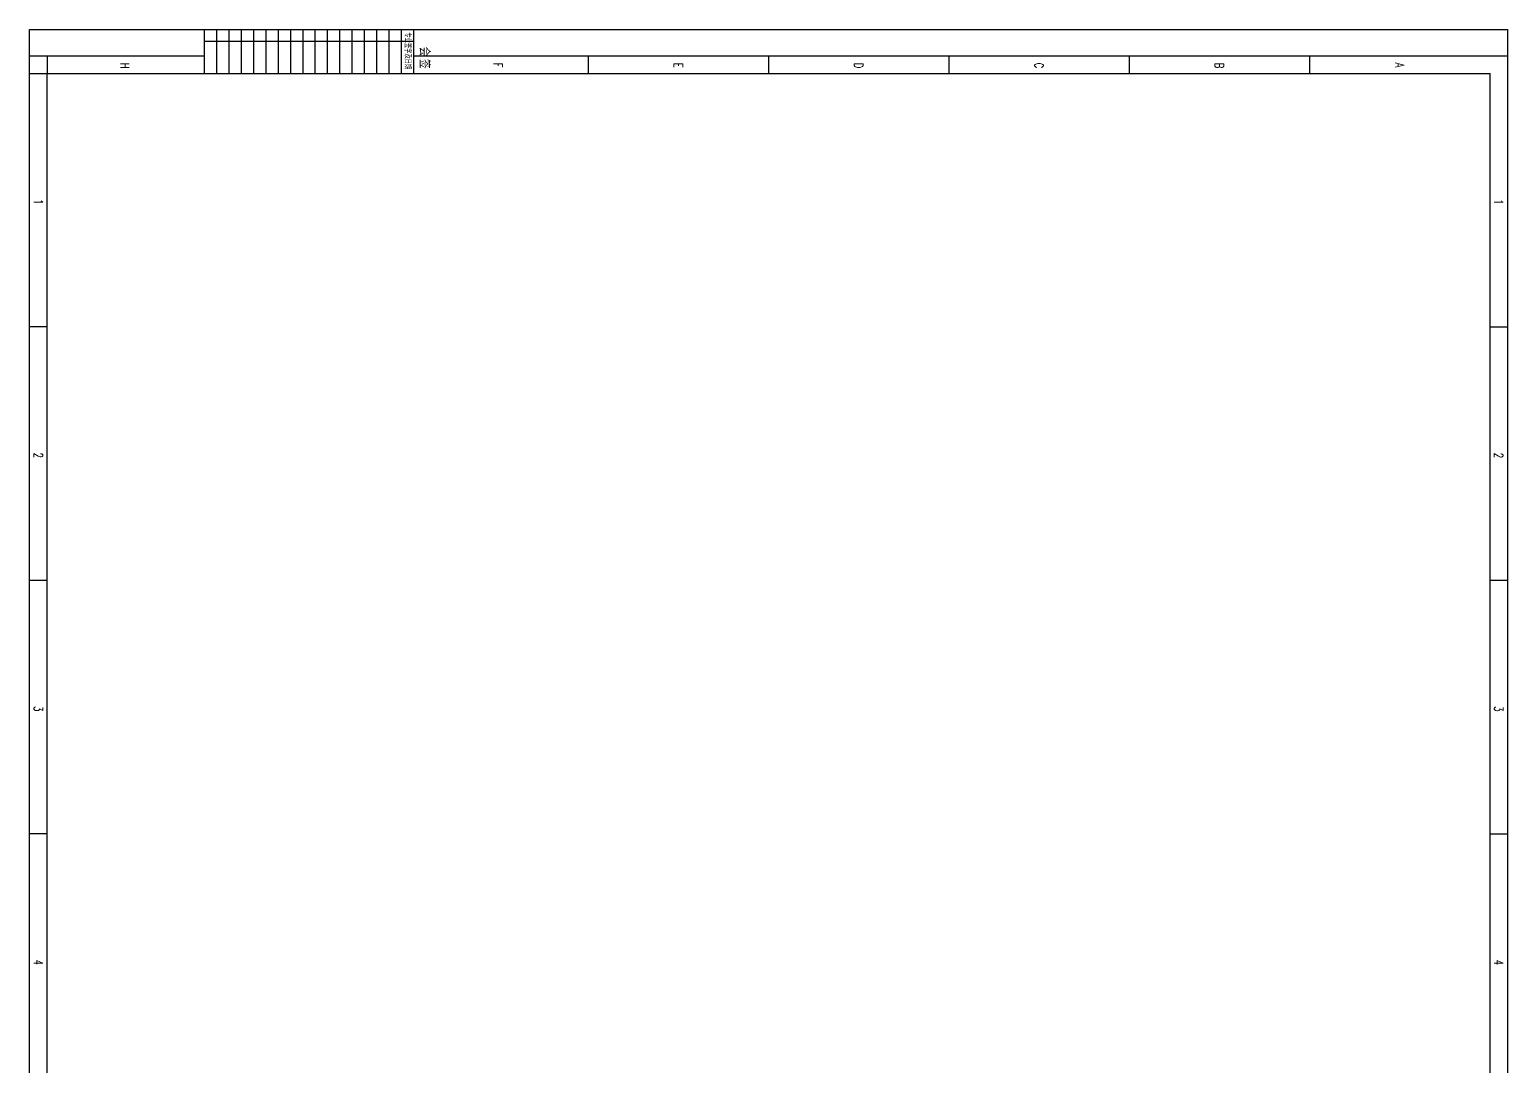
# Model space of a CAD drawing. Extents: x -6175 to -5334, y -8176 to -6987.
# Drawn here: x -6175 to -5334, y -7577 to -6987 of the extents above; entities that cross this region are included whole.
import ezdxf
from ezdxf.enums import TextEntityAlignment as Align

# ---------------------------------------------------------------- set-up
doc = ezdxf.new("R2010")
doc.units = 0
doc.layers.get('0').update_dxf_attribs({"linetype": 'CONTINUOUS'})
doc.layers.add('内层矩形', color=1, linetype='CONTINUOUS')
doc.layers.add('外层矩形', color=1, linetype='CONTINUOUS')
doc.styles.add('bine', font='binee.shx', dxfattribs={"width": 0.7, "bigfont": 'binec.shx'})
doc.styles.add('HZbine', font='txt_____.ttf', dxfattribs={"width": 0.7, "bigfont": 'HZTXT'})

# ---------------------------------------------------------------- blocks, each defined once
blk = doc.blocks.new('会签')
at = {"color": 0}
for p, q in [((3629.69, -1305.73), (3604.69, -1305.73)), ((3611.37, -1424.73), (3611.37, -1305.73)), ((3629.69, -1312.73), (3604.69, -1312.73)), ((3629.69, -1319.73), (3604.69, -1319.73)), ((3629.69, -1326.73), (3604.69, -1326.73)), ((3629.69, -1333.73), (3604.69, -1333.73)), ((3629.69, -1340.73), (3604.69, -1340.73)), ((3629.69, -1347.73), (3604.69, -1347.73)), ((3629.69, -1354.73), (3604.69, -1354.73)), ((3629.69, -1361.73), (3604.69, -1361.73)), ((3629.69, -1368.73), (3604.69, -1368.73)), ((3629.69, -1375.73), (3604.69, -1375.73)), ((3629.69, -1382.73), (3604.69, -1382.73)), ((3629.69, -1389.73), (3604.69, -1389.73)), ((3629.69, -1396.73), (3604.69, -1396.73)), ((3629.69, -1403.73), (3604.69, -1403.73)), ((3629.69, -1410.73), (3604.69, -1410.73)), ((3629.69, -1417.73), (3604.69, -1417.73)), ((3629.69, -1424.73), (3604.69, -1424.73))]:
    blk.add_line(p, q, dxfattribs=at)
at = {"color": 0, "style": 'bine', "width": 0.7}
for s, height, p in [('会 签  ', 6, (3622.23, -1302.52)), ('专业签字及日期', 3.3, (3616.78, -1310.89))]:
    blk.add_text(s, height=height, dxfattribs=at).set_placement(p, align=Align.CENTER)

msp = doc.modelspace()

# ---------------------------------------------------------------- linework, layer by layer
at = {"color": 4, "flags": 128}
for points in [[(-6174.59, -8175.61), (-6174.59, -6986.61)], [(-6174.59, -6986.61), (-5333.59, -6986.61)], [(-5333.59, -6986.61), (-5333.59, -8175.61)], [(-6164.59, -7155.85), (-6174.59, -7155.85)], [(-5333.59, -7155.93), (-5343.59, -7155.93)], [(-6164.59, -7300.09), (-6174.59, -7300.09)], [(-5333.59, -7300.17), (-5343.59, -7300.17)], [(-6164.59, -7444.33), (-6174.59, -7444.33)], [(-5333.59, -7444.41), (-5343.59, -7444.41)]]:
    msp.add_lwpolyline(points, dxfattribs=at)
msp.add_lwpolyline([(-6174.59, -7001.61), (-6074.97, -7001.61)])
at = {"flags": 128}
for points in [[(-6164.59, -7001.61), (-6164.59, -7011.61)], [(-5856.72, -7001.61), (-5856.72, -7011.61)], [(-5856.72, -7001.61), (-5856.72, -7011.61)], [(-5754.09, -7001.61), (-5754.09, -7011.61)], [(-5651.47, -7001.61), (-5651.47, -7011.61)], [(-5548.84, -7001.61), (-5548.84, -7011.61)], [(-5446.22, -7001.61), (-5446.22, -7011.61)], [(-6174.59, -7011.61), (-6164.59, -7011.61)]]:
    msp.add_lwpolyline(points, dxfattribs=at)
at = {"color": 4}
msp.add_lwpolyline([(-5955.97, -7001.61), (-5333.59, -7001.61)], dxfattribs=at)
at = {"const_width": 0.5}
msp.add_lwpolyline([(-5343.59, -7011.61), (-5343.59, -8165.53), (-6164.59, -8165.53), (-6164.59, -7011.61)], close=True, dxfattribs=at)
at = {"layer": '内层矩形'}
msp.add_lwpolyline([(-6164.59, -7011.61), (-5343.59, -7011.61), (-5343.59, -8165.61), (-6164.59, -8165.53)], close=True, dxfattribs=at)
at = {"layer": '外层矩形'}
msp.add_lwpolyline([(-6174.59, -6986.61), (-5333.59, -6986.61), (-5333.59, -8175.61), (-6174.59, -8175.61)], close=True, dxfattribs=at)

# ---------------------------------------------------------------- block references
at = {"color": 0, "rotation": 270}
msp.add_blockref('会签', (-4650.24, -3381.93), dxfattribs=at)

# ---------------------------------------------------------------- texts
at = {"color": 0, "style": 'HZbine', "width": 0.7}
for s, p in [('H', (-6122.86, -7005.47)), ('H', (-6122.86, -7005.47)), ('F', (-5910.54, -7005.47)), ('F', (-5910.54, -7005.47)), ('E', (-5807.91, -7005.47)), ('D', (-5705.29, -7005.47)), ('C', (-5602.66, -7005.47)), ('B', (-5500.04, -7005.47)), ('A', (-5397.41, -7005.47)), ('1', (-6172.09, -7083.15)), ('1', (-5341.09, -7083.23)), ('2', (-6172.09, -7227.39)), ('2', (-5341.09, -7227.47)), ('3', (-6172.09, -7371.63)), ('3', (-5341.09, -7371.71)), ('4', (-6172.09, -7515.87)), ('4', (-5341.09, -7515.95))]:
    msp.add_text(s, height=5, rotation=270, dxfattribs=at).set_placement(p)

doc.saveas('drawing.dxf')
